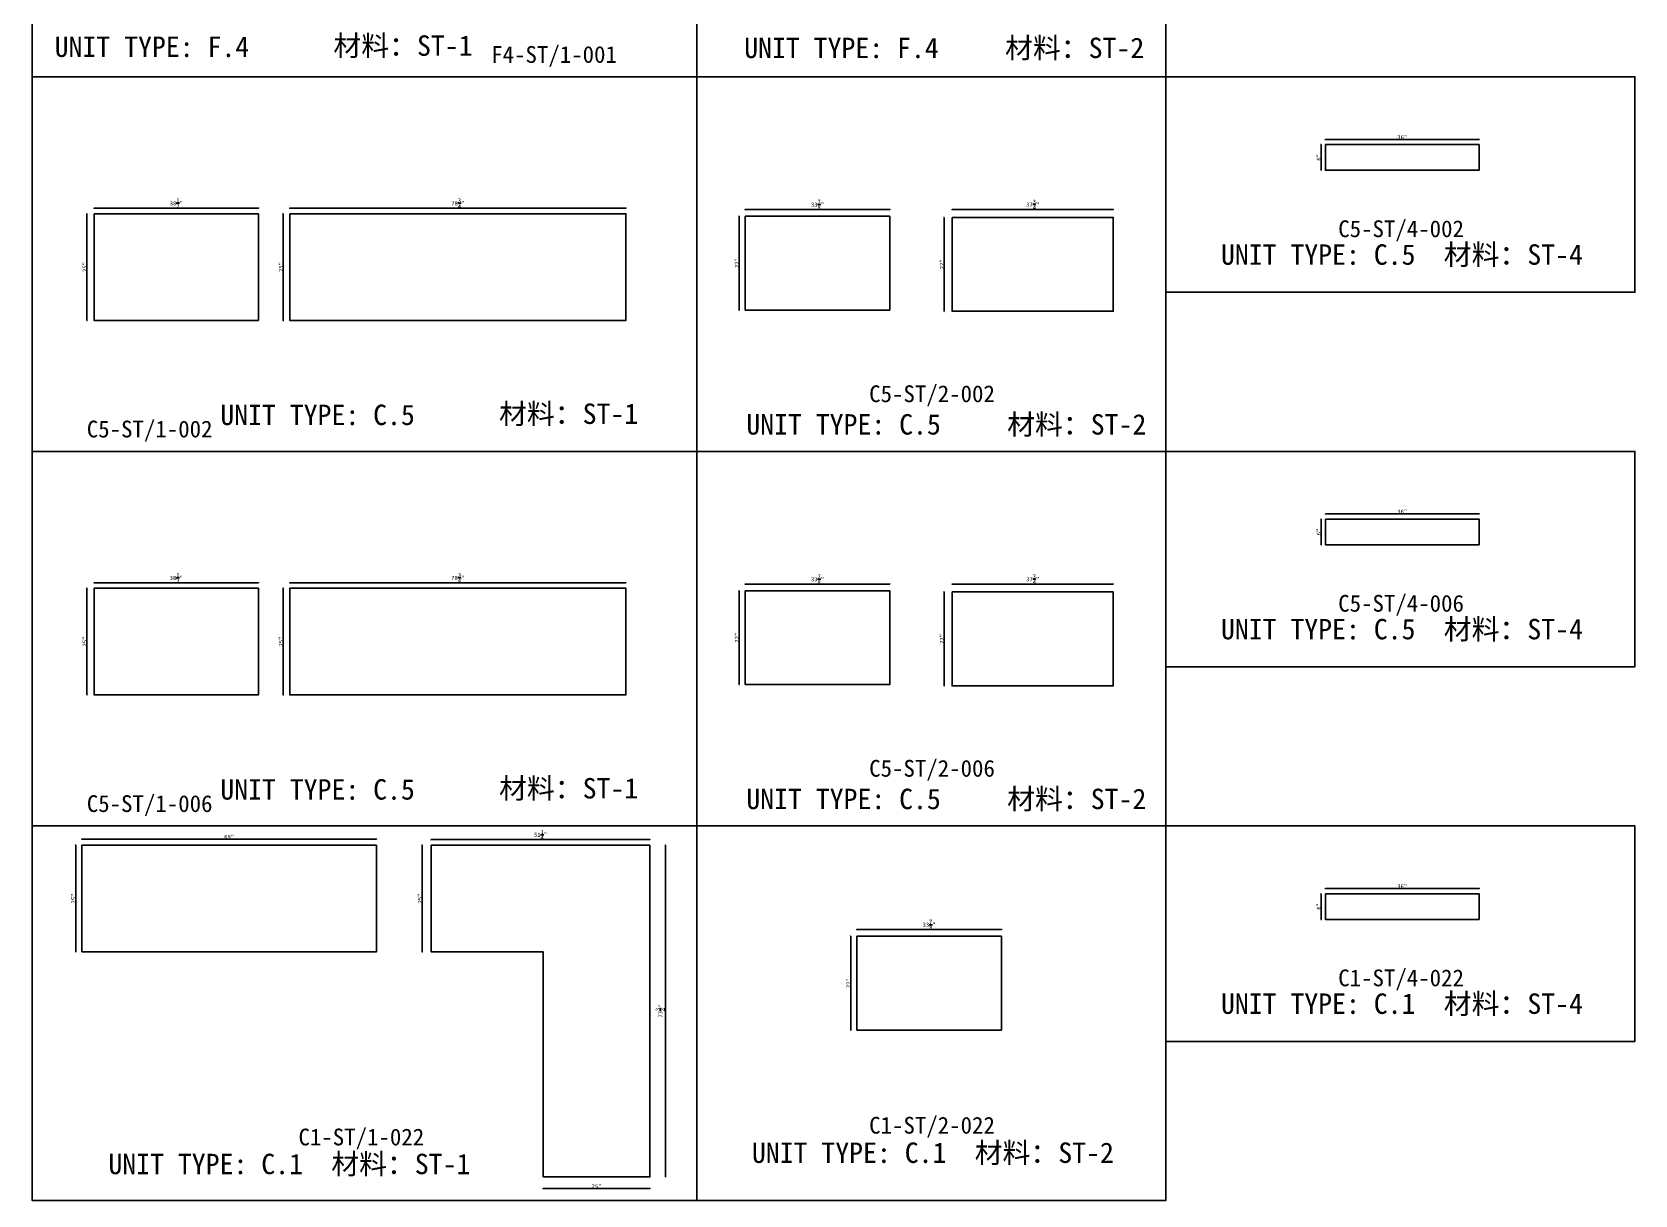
# Model space of a CAD drawing. Header units: millimetres. Extents: x -46966 to 138077, y -48408 to 2116.
# Drawn here: x 29598 to 39139, y -11649 to -4727 of the extents above; entities that cross this region are included whole.
import ezdxf
from ezdxf.enums import TextEntityAlignment as Align

# ---------------------------------------------------------------- set-up
doc = ezdxf.new("R2010")
doc.units = ezdxf.units.MM
doc.layers.add('PART_NUMBER', color=3, linetype='Continuous')
doc.styles.add('样式 1', font='')
doc.styles.get('样式 1').set_extended_font_data('NSimSun')
doc.dimstyles.new('副本 ISO-25', dxfattribs={"dimtxt": 25, "dimasz": 10, "dimexe": 1.5, "dimexo": 0.5, "dimtad": 1, "dimlfac": 0.03937, "dimlunit": 5, "dimtxsty": '样式 1', "dimblk": 'ARCHTICK', "dimcen": 2.5, "dimclrd": 256, "dimclrt": 1, "dimazin": 3, "dimtfac": 1, "dimtmove": 0, "dimatfit": 3, "dimfxlon": 1})

# ---------------------------------------------------------------- blocks, each defined once
blk = doc.blocks.new('_ArchTick')
at = {"color": 0, "linetype": 'ByBlock', "const_width": 0.15}
blk.add_lwpolyline([(-0.5, -0.5), (0.5, 0.5)], dxfattribs=at)
blk = doc.blocks.new('*D971')
at = {"color": 0, "lineweight": -2, "transparency": 16777216}
for p, q in [((29967.7, -5776.8), (29967.7, -5774.3)), ((30945.6, -5776.8), (30945.6, -5774.3))]:
    blk.add_line(p, q, dxfattribs=at)
at = {"lineweight": -2, "transparency": 16777216}
blk.add_line((29967.7, -5775.8), (30945.6, -5775.8), dxfattribs=at)
at = {"layer": 'Defpoints', "color": 0, "transparency": 16777216}
for p in [(29967.7, -5808.5), (30945.6, -5775.8), (30945.6, -5808.5)]:
    blk.add_point(p, dxfattribs=at)
at = {"lineweight": -2, "transparency": 16777216, "xscale": 10, "yscale": 10, "zscale": 10, "rotation": 180}
blk.add_blockref('_ArchTick', (29967.7, -5775.8), dxfattribs=at)
at = {"lineweight": -2, "transparency": 16777216, "xscale": 10, "yscale": 10, "zscale": 10}
blk.add_blockref('_ArchTick', (30945.6, -5775.8), dxfattribs=at)
at = {"color": 1, "transparency": 16777216, "insert": (30456.6, -5746.8), "char_height": 25, "attachment_point": 5, "style": '样式 1'}
blk.add_mtext('\\A1;38{\\H1x;\\S1/2;}"', dxfattribs=at)
blk = doc.blocks.new('*D972')
at = {"color": 0, "lineweight": -2, "transparency": 16777216}
for p, q in [((29925.7, -5808.5), (29923.2, -5808.5)), ((29925.7, -6443.5), (29923.2, -6443.5))]:
    blk.add_line(p, q, dxfattribs=at)
at = {"lineweight": -2, "transparency": 16777216}
blk.add_line((29924.7, -5808.5), (29924.7, -6443.5), dxfattribs=at)
at = {"layer": 'Defpoints', "color": 0, "transparency": 16777216}
for p in [(29967.7, -5808.5), (29924.7, -6443.5), (29967.7, -6443.5)]:
    blk.add_point(p, dxfattribs=at)
at = {"lineweight": -2, "transparency": 16777216, "xscale": 10, "yscale": 10, "zscale": 10}
for p, rotation in [((29924.7, -5808.5), 90), ((29924.7, -6443.5), 270)]:
    blk.add_blockref('_ArchTick', p, dxfattribs=dict(at, rotation=rotation))
at = {"color": 1, "transparency": 16777216, "insert": (29911.6, -6126), "char_height": 25, "attachment_point": 5, "rotation": 90, "style": '样式 1'}
blk.add_mtext('\\A1;25"', dxfattribs=at)
blk = doc.blocks.new('*D973')
at = {"color": 0, "lineweight": -2, "transparency": 16777216}
for p, q in [((31132.4, -5776.8), (31132.4, -5774.3)), ((33132.6, -5776.8), (33132.6, -5774.3))]:
    blk.add_line(p, q, dxfattribs=at)
at = {"lineweight": -2, "transparency": 16777216}
blk.add_line((31132.4, -5775.8), (33132.6, -5775.8), dxfattribs=at)
at = {"layer": 'Defpoints', "color": 0, "transparency": 16777216}
for p in [(31132.4, -5808.5), (33132.6, -5775.8), (33132.6, -5808.5)]:
    blk.add_point(p, dxfattribs=at)
at = {"lineweight": -2, "transparency": 16777216, "xscale": 10, "yscale": 10, "zscale": 10, "rotation": 180}
blk.add_blockref('_ArchTick', (31132.4, -5775.8), dxfattribs=at)
at = {"lineweight": -2, "transparency": 16777216, "xscale": 10, "yscale": 10, "zscale": 10}
blk.add_blockref('_ArchTick', (33132.6, -5775.8), dxfattribs=at)
at = {"color": 1, "transparency": 16777216, "insert": (32132.5, -5746.7), "char_height": 25, "attachment_point": 5, "style": '样式 1'}
blk.add_mtext('\\A1;78{\\H1x;\\S3/4;}"', dxfattribs=at)
blk = doc.blocks.new('*D974')
at = {"color": 0, "lineweight": -2, "transparency": 16777216}
for p, q in [((31094, -5808.5), (31091.5, -5808.5)), ((31094, -6443.5), (31091.5, -6443.5))]:
    blk.add_line(p, q, dxfattribs=at)
at = {"lineweight": -2, "transparency": 16777216}
blk.add_line((31093, -6443.5), (31093, -5808.5), dxfattribs=at)
at = {"layer": 'Defpoints', "color": 0, "transparency": 16777216}
for p in [(31093, -5808.5), (31132.4, -5808.5), (31132.4, -6443.5)]:
    blk.add_point(p, dxfattribs=at)
at = {"lineweight": -2, "transparency": 16777216, "xscale": 10, "yscale": 10, "zscale": 10}
for p, rotation in [((31093, -5808.5), 90), ((31093, -6443.5), 270)]:
    blk.add_blockref('_ArchTick', p, dxfattribs=dict(at, rotation=rotation))
at = {"color": 1, "transparency": 16777216, "insert": (31079.9, -6126), "char_height": 25, "attachment_point": 5, "rotation": 90, "style": '样式 1'}
blk.add_mtext('\\A1;25"', dxfattribs=at)
blk = doc.blocks.new('*D975')
at = {"color": 0, "lineweight": -2, "transparency": 16777216}
for p, q in [((33842.9, -5784.8), (33842.9, -5782.3)), ((34703.3, -5784.8), (34703.3, -5782.3))]:
    blk.add_line(p, q, dxfattribs=at)
at = {"lineweight": -2, "transparency": 16777216}
blk.add_line((33842.9, -5783.8), (34703.3, -5783.8), dxfattribs=at)
at = {"layer": 'Defpoints', "color": 0, "transparency": 16777216}
for p in [(34703.3, -5783.8), (33842.9, -5823.3), (34703.3, -5823.3)]:
    blk.add_point(p, dxfattribs=at)
at = {"lineweight": -2, "transparency": 16777216, "xscale": 10, "yscale": 10, "zscale": 10, "rotation": 180}
blk.add_blockref('_ArchTick', (33842.9, -5783.8), dxfattribs=at)
at = {"lineweight": -2, "transparency": 16777216, "xscale": 10, "yscale": 10, "zscale": 10}
blk.add_blockref('_ArchTick', (34703.3, -5783.8), dxfattribs=at)
at = {"color": 1, "transparency": 16777216, "insert": (34273.1, -5754.7), "char_height": 25, "attachment_point": 5, "style": '样式 1'}
blk.add_mtext('\\A1;33{\\H1x;\\S7/8;}"', dxfattribs=at)
blk = doc.blocks.new('*D976')
at = {"color": 0, "lineweight": -2, "transparency": 16777216}
for p, q in [((33807.3, -5823.3), (33804.8, -5823.3)), ((33807.3, -6382.1), (33804.8, -6382.1))]:
    blk.add_line(p, q, dxfattribs=at)
at = {"lineweight": -2, "transparency": 16777216}
blk.add_line((33806.3, -5823.3), (33806.3, -6382.1), dxfattribs=at)
at = {"layer": 'Defpoints', "color": 0, "transparency": 16777216}
for p in [(33842.9, -5823.3), (33806.3, -6382.1), (33842.9, -6382.1)]:
    blk.add_point(p, dxfattribs=at)
at = {"lineweight": -2, "transparency": 16777216, "xscale": 10, "yscale": 10, "zscale": 10}
for p, rotation in [((33806.3, -5823.3), 90), ((33806.3, -6382.1), 270)]:
    blk.add_blockref('_ArchTick', p, dxfattribs=dict(at, rotation=rotation))
at = {"color": 1, "transparency": 16777216, "insert": (33793.1, -6102.7), "char_height": 25, "attachment_point": 5, "rotation": 90, "style": '样式 1'}
blk.add_mtext('\\A1;22"', dxfattribs=at)
blk = doc.blocks.new('*D977')
at = {"color": 0, "lineweight": -2, "transparency": 16777216}
for p, q in [((35074.7, -5784.8), (35074.7, -5782.3)), ((36033.6, -5784.8), (36033.6, -5782.3))]:
    blk.add_line(p, q, dxfattribs=at)
at = {"lineweight": -2, "transparency": 16777216}
blk.add_line((35074.7, -5783.8), (36033.6, -5783.8), dxfattribs=at)
at = {"layer": 'Defpoints', "color": 0, "transparency": 16777216}
for p in [(36033.6, -5783.8), (35074.7, -5830.7), (36033.6, -5830.7)]:
    blk.add_point(p, dxfattribs=at)
at = {"lineweight": -2, "transparency": 16777216, "xscale": 10, "yscale": 10, "zscale": 10, "rotation": 180}
blk.add_blockref('_ArchTick', (35074.7, -5783.8), dxfattribs=at)
at = {"lineweight": -2, "transparency": 16777216, "xscale": 10, "yscale": 10, "zscale": 10}
blk.add_blockref('_ArchTick', (36033.6, -5783.8), dxfattribs=at)
at = {"color": 1, "transparency": 16777216, "insert": (35554.1, -5754.7), "char_height": 25, "attachment_point": 5, "style": '样式 1'}
blk.add_mtext('\\A1;37{\\H1x;\\S3/4;}"', dxfattribs=at)
blk = doc.blocks.new('*D978')
at = {"color": 0, "lineweight": -2, "transparency": 16777216}
for p, q in [((35027.6, -5830.7), (35025.1, -5830.7)), ((35027.6, -6389.5), (35025.1, -6389.5))]:
    blk.add_line(p, q, dxfattribs=at)
at = {"lineweight": -2, "transparency": 16777216}
blk.add_line((35026.6, -6389.5), (35026.6, -5830.7), dxfattribs=at)
at = {"layer": 'Defpoints', "color": 0, "transparency": 16777216}
for p in [(35026.6, -5830.7), (35074.7, -5830.7), (35074.7, -6389.5)]:
    blk.add_point(p, dxfattribs=at)
at = {"lineweight": -2, "transparency": 16777216, "xscale": 10, "yscale": 10, "zscale": 10}
for p, rotation in [((35026.6, -5830.7), 90), ((35026.6, -6389.5), 270)]:
    blk.add_blockref('_ArchTick', p, dxfattribs=dict(at, rotation=rotation))
at = {"color": 1, "transparency": 16777216, "insert": (35013.5, -6110.1), "char_height": 25, "attachment_point": 5, "rotation": 90, "style": '样式 1'}
blk.add_mtext('\\A1;22"', dxfattribs=at)
blk = doc.blocks.new('*D979')
at = {"color": 0, "lineweight": -2, "transparency": 16777216}
for p, q in [((37296.2, -5367.5), (37296.2, -5365)), ((38210.6, -5367.5), (38210.6, -5365))]:
    blk.add_line(p, q, dxfattribs=at)
at = {"lineweight": -2, "transparency": 16777216}
blk.add_line((37296.2, -5366.5), (38210.6, -5366.5), dxfattribs=at)
at = {"layer": 'Defpoints', "color": 0, "transparency": 16777216}
for p in [(37296.2, -5397.3), (38210.6, -5366.5), (38210.6, -5397.3)]:
    blk.add_point(p, dxfattribs=at)
at = {"lineweight": -2, "transparency": 16777216, "xscale": 10, "yscale": 10, "zscale": 10, "rotation": 180}
blk.add_blockref('_ArchTick', (37296.2, -5366.5), dxfattribs=at)
at = {"lineweight": -2, "transparency": 16777216, "xscale": 10, "yscale": 10, "zscale": 10}
blk.add_blockref('_ArchTick', (38210.6, -5366.5), dxfattribs=at)
at = {"color": 1, "transparency": 16777216, "insert": (37753.4, -5353.4), "char_height": 25, "attachment_point": 5, "style": '样式 1'}
blk.add_mtext('\\A1;36"', dxfattribs=at)
blk = doc.blocks.new('*D980')
at = {"color": 0, "lineweight": -2, "transparency": 16777216}
for p, q in [((37271.3, -5397.3), (37268.8, -5397.3)), ((37271.3, -5549.7), (37268.8, -5549.7))]:
    blk.add_line(p, q, dxfattribs=at)
at = {"lineweight": -2, "transparency": 16777216}
blk.add_line((37270.3, -5549.7), (37270.3, -5397.3), dxfattribs=at)
at = {"layer": 'Defpoints', "color": 0, "transparency": 16777216}
for p in [(37270.3, -5397.3), (37296.2, -5397.3), (37296.2, -5549.7)]:
    blk.add_point(p, dxfattribs=at)
at = {"lineweight": -2, "transparency": 16777216, "xscale": 10, "yscale": 10, "zscale": 10}
for p, rotation in [((37270.3, -5397.3), 90), ((37270.3, -5549.7), 270)]:
    blk.add_blockref('_ArchTick', p, dxfattribs=dict(at, rotation=rotation))
at = {"color": 1, "transparency": 16777216, "insert": (37257.2, -5473.5), "char_height": 25, "attachment_point": 5, "rotation": 90, "style": '样式 1'}
blk.add_mtext('\\A1;6"', dxfattribs=at)
blk = doc.blocks.new('*D981')
at = {"color": 0, "lineweight": -2, "transparency": 16777216}
for p, q in [((29967.7, -8006.4), (29967.7, -8003.9)), ((30945.6, -8006.4), (30945.6, -8003.9))]:
    blk.add_line(p, q, dxfattribs=at)
at = {"lineweight": -2, "transparency": 16777216}
blk.add_line((29967.7, -8005.4), (30945.6, -8005.4), dxfattribs=at)
at = {"layer": 'Defpoints', "color": 0, "transparency": 16777216}
for p in [(30945.6, -8005.4), (29967.7, -8038), (30945.6, -8038)]:
    blk.add_point(p, dxfattribs=at)
at = {"lineweight": -2, "transparency": 16777216, "xscale": 10, "yscale": 10, "zscale": 10, "rotation": 180}
blk.add_blockref('_ArchTick', (29967.7, -8005.4), dxfattribs=at)
at = {"lineweight": -2, "transparency": 16777216, "xscale": 10, "yscale": 10, "zscale": 10}
blk.add_blockref('_ArchTick', (30945.6, -8005.4), dxfattribs=at)
at = {"color": 1, "transparency": 16777216, "insert": (30456.6, -7976.3), "char_height": 25, "attachment_point": 5, "style": '样式 1'}
blk.add_mtext('\\A1;38{\\H1x;\\S1/2;}"', dxfattribs=at)
blk = doc.blocks.new('*D982')
at = {"color": 0, "lineweight": -2, "transparency": 16777216}
for p, q in [((29925.7, -8038), (29923.2, -8038)), ((29925.7, -8673), (29923.2, -8673))]:
    blk.add_line(p, q, dxfattribs=at)
at = {"lineweight": -2, "transparency": 16777216}
blk.add_line((29924.7, -8038), (29924.7, -8673), dxfattribs=at)
at = {"layer": 'Defpoints', "color": 0, "transparency": 16777216}
for p in [(29967.7, -8038), (29924.7, -8673), (29967.7, -8673)]:
    blk.add_point(p, dxfattribs=at)
at = {"lineweight": -2, "transparency": 16777216, "xscale": 10, "yscale": 10, "zscale": 10}
for p, rotation in [((29924.7, -8038), 90), ((29924.7, -8673), 270)]:
    blk.add_blockref('_ArchTick', p, dxfattribs=dict(at, rotation=rotation))
at = {"color": 1, "transparency": 16777216, "insert": (29911.6, -8355.5), "char_height": 25, "attachment_point": 5, "rotation": 90, "style": '样式 1'}
blk.add_mtext('\\A1;25"', dxfattribs=at)
blk = doc.blocks.new('*D983')
at = {"color": 0, "lineweight": -2, "transparency": 16777216}
for p, q in [((31132.4, -8006.4), (31132.4, -8003.9)), ((33132.6, -8006.4), (33132.6, -8003.9))]:
    blk.add_line(p, q, dxfattribs=at)
at = {"lineweight": -2, "transparency": 16777216}
blk.add_line((31132.4, -8005.4), (33132.6, -8005.4), dxfattribs=at)
at = {"layer": 'Defpoints', "color": 0, "transparency": 16777216}
for p in [(33132.6, -8005.4), (31132.4, -8038), (33132.6, -8038)]:
    blk.add_point(p, dxfattribs=at)
at = {"lineweight": -2, "transparency": 16777216, "xscale": 10, "yscale": 10, "zscale": 10, "rotation": 180}
blk.add_blockref('_ArchTick', (31132.4, -8005.4), dxfattribs=at)
at = {"lineweight": -2, "transparency": 16777216, "xscale": 10, "yscale": 10, "zscale": 10}
blk.add_blockref('_ArchTick', (33132.6, -8005.4), dxfattribs=at)
at = {"color": 1, "transparency": 16777216, "insert": (32132.5, -7976.3), "char_height": 25, "attachment_point": 5, "style": '样式 1'}
blk.add_mtext('\\A1;78{\\H1x;\\S3/4;}"', dxfattribs=at)
blk = doc.blocks.new('*D984')
at = {"color": 0, "lineweight": -2, "transparency": 16777216}
for p, q in [((31094, -8038), (31091.5, -8038)), ((31094, -8673), (31091.5, -8673))]:
    blk.add_line(p, q, dxfattribs=at)
at = {"lineweight": -2, "transparency": 16777216}
blk.add_line((31093, -8673), (31093, -8038), dxfattribs=at)
at = {"layer": 'Defpoints', "color": 0, "transparency": 16777216}
for p in [(31093, -8038), (31132.4, -8038), (31132.4, -8673)]:
    blk.add_point(p, dxfattribs=at)
at = {"lineweight": -2, "transparency": 16777216, "xscale": 10, "yscale": 10, "zscale": 10}
for p, rotation in [((31093, -8038), 90), ((31093, -8673), 270)]:
    blk.add_blockref('_ArchTick', p, dxfattribs=dict(at, rotation=rotation))
at = {"color": 1, "transparency": 16777216, "insert": (31079.9, -8355.5), "char_height": 25, "attachment_point": 5, "rotation": 90, "style": '样式 1'}
blk.add_mtext('\\A1;25"', dxfattribs=at)
blk = doc.blocks.new('*D985')
at = {"color": 0, "lineweight": -2, "transparency": 16777216}
for p, q in [((33842.9, -8014.4), (33842.9, -8011.9)), ((34703.3, -8014.4), (34703.3, -8011.9))]:
    blk.add_line(p, q, dxfattribs=at)
at = {"lineweight": -2, "transparency": 16777216}
blk.add_line((33842.9, -8013.4), (34703.3, -8013.4), dxfattribs=at)
at = {"layer": 'Defpoints', "color": 0, "transparency": 16777216}
for p in [(34703.3, -8013.4), (33842.9, -8052.8), (34703.3, -8052.8)]:
    blk.add_point(p, dxfattribs=at)
at = {"lineweight": -2, "transparency": 16777216, "xscale": 10, "yscale": 10, "zscale": 10, "rotation": 180}
blk.add_blockref('_ArchTick', (33842.9, -8013.4), dxfattribs=at)
at = {"lineweight": -2, "transparency": 16777216, "xscale": 10, "yscale": 10, "zscale": 10}
blk.add_blockref('_ArchTick', (34703.3, -8013.4), dxfattribs=at)
at = {"color": 1, "transparency": 16777216, "insert": (34273.1, -7984.3), "char_height": 25, "attachment_point": 5, "style": '样式 1'}
blk.add_mtext('\\A1;33{\\H1x;\\S7/8;}"', dxfattribs=at)
blk = doc.blocks.new('*D986')
at = {"color": 0, "lineweight": -2, "transparency": 16777216}
for p, q in [((33807.3, -8052.8), (33804.8, -8052.8)), ((33807.3, -8611.6), (33804.8, -8611.6))]:
    blk.add_line(p, q, dxfattribs=at)
at = {"lineweight": -2, "transparency": 16777216}
blk.add_line((33806.3, -8052.8), (33806.3, -8611.6), dxfattribs=at)
at = {"layer": 'Defpoints', "color": 0, "transparency": 16777216}
for p in [(33842.9, -8052.8), (33806.3, -8611.6), (33842.9, -8611.6)]:
    blk.add_point(p, dxfattribs=at)
at = {"lineweight": -2, "transparency": 16777216, "xscale": 10, "yscale": 10, "zscale": 10}
for p, rotation in [((33806.3, -8052.8), 90), ((33806.3, -8611.6), 270)]:
    blk.add_blockref('_ArchTick', p, dxfattribs=dict(at, rotation=rotation))
at = {"color": 1, "transparency": 16777216, "insert": (33793.1, -8332.2), "char_height": 25, "attachment_point": 5, "rotation": 90, "style": '样式 1'}
blk.add_mtext('\\A1;22"', dxfattribs=at)
blk = doc.blocks.new('*D987')
at = {"color": 0, "lineweight": -2, "transparency": 16777216}
for p, q in [((35074.7, -8014.4), (35074.7, -8011.9)), ((36033.6, -8014.4), (36033.6, -8011.9))]:
    blk.add_line(p, q, dxfattribs=at)
at = {"lineweight": -2, "transparency": 16777216}
blk.add_line((35074.7, -8013.4), (36033.6, -8013.4), dxfattribs=at)
at = {"layer": 'Defpoints', "color": 0, "transparency": 16777216}
for p in [(36033.6, -8013.4), (35074.7, -8060.3), (36033.6, -8060.3)]:
    blk.add_point(p, dxfattribs=at)
at = {"lineweight": -2, "transparency": 16777216, "xscale": 10, "yscale": 10, "zscale": 10, "rotation": 180}
blk.add_blockref('_ArchTick', (35074.7, -8013.4), dxfattribs=at)
at = {"lineweight": -2, "transparency": 16777216, "xscale": 10, "yscale": 10, "zscale": 10}
blk.add_blockref('_ArchTick', (36033.6, -8013.4), dxfattribs=at)
at = {"color": 1, "transparency": 16777216, "insert": (35554.1, -7984.3), "char_height": 25, "attachment_point": 5, "style": '样式 1'}
blk.add_mtext('\\A1;37{\\H1x;\\S3/4;}"', dxfattribs=at)
blk = doc.blocks.new('*D988')
at = {"color": 0, "lineweight": -2, "transparency": 16777216}
for p, q in [((35027.6, -8060.3), (35025.1, -8060.3)), ((35027.6, -8619.1), (35025.1, -8619.1))]:
    blk.add_line(p, q, dxfattribs=at)
at = {"lineweight": -2, "transparency": 16777216}
blk.add_line((35026.6, -8619.1), (35026.6, -8060.3), dxfattribs=at)
at = {"layer": 'Defpoints', "color": 0, "transparency": 16777216}
for p in [(35026.6, -8060.3), (35074.7, -8060.3), (35074.7, -8619.1)]:
    blk.add_point(p, dxfattribs=at)
at = {"lineweight": -2, "transparency": 16777216, "xscale": 10, "yscale": 10, "zscale": 10}
for p, rotation in [((35026.6, -8060.3), 90), ((35026.6, -8619.1), 270)]:
    blk.add_blockref('_ArchTick', p, dxfattribs=dict(at, rotation=rotation))
at = {"color": 1, "transparency": 16777216, "insert": (35013.5, -8339.7), "char_height": 25, "attachment_point": 5, "rotation": 90, "style": '样式 1'}
blk.add_mtext('\\A1;22"', dxfattribs=at)
blk = doc.blocks.new('*D989')
at = {"color": 0, "lineweight": -2, "transparency": 16777216}
for p, q in [((37296.2, -7597), (37296.2, -7594.5)), ((38210.6, -7597), (38210.6, -7594.5))]:
    blk.add_line(p, q, dxfattribs=at)
at = {"lineweight": -2, "transparency": 16777216}
blk.add_line((37296.2, -7596), (38210.6, -7596), dxfattribs=at)
at = {"layer": 'Defpoints', "color": 0, "transparency": 16777216}
for p in [(37296.2, -7626.9), (38210.6, -7596), (38210.6, -7626.9)]:
    blk.add_point(p, dxfattribs=at)
at = {"lineweight": -2, "transparency": 16777216, "xscale": 10, "yscale": 10, "zscale": 10, "rotation": 180}
blk.add_blockref('_ArchTick', (37296.2, -7596), dxfattribs=at)
at = {"lineweight": -2, "transparency": 16777216, "xscale": 10, "yscale": 10, "zscale": 10}
blk.add_blockref('_ArchTick', (38210.6, -7596), dxfattribs=at)
at = {"color": 1, "transparency": 16777216, "insert": (37753.4, -7582.9), "char_height": 25, "attachment_point": 5, "style": '样式 1'}
blk.add_mtext('\\A1;36"', dxfattribs=at)
blk = doc.blocks.new('*D990')
at = {"color": 0, "lineweight": -2, "transparency": 16777216}
for p, q in [((37271.3, -7626.9), (37268.8, -7626.9)), ((37271.3, -7779.3), (37268.8, -7779.3))]:
    blk.add_line(p, q, dxfattribs=at)
at = {"lineweight": -2, "transparency": 16777216}
blk.add_line((37270.3, -7779.3), (37270.3, -7626.9), dxfattribs=at)
at = {"layer": 'Defpoints', "color": 0, "transparency": 16777216}
for p in [(37270.3, -7626.9), (37296.2, -7626.9), (37296.2, -7779.3)]:
    blk.add_point(p, dxfattribs=at)
at = {"lineweight": -2, "transparency": 16777216, "xscale": 10, "yscale": 10, "zscale": 10}
for p, rotation in [((37270.3, -7626.9), 90), ((37270.3, -7779.3), 270)]:
    blk.add_blockref('_ArchTick', p, dxfattribs=dict(at, rotation=rotation))
at = {"color": 1, "transparency": 16777216, "insert": (37257.2, -7703.1), "char_height": 25, "attachment_point": 5, "rotation": 90, "style": '样式 1'}
blk.add_mtext('\\A1;6"', dxfattribs=at)
blk = doc.blocks.new('*D995')
at = {"color": 0, "lineweight": -2, "transparency": 16777216}
for p, q in [((29858.9, -9567.6), (29856.4, -9567.6)), ((29858.9, -10202.6), (29856.4, -10202.6))]:
    blk.add_line(p, q, dxfattribs=at)
at = {"lineweight": -2, "transparency": 16777216}
blk.add_line((29857.9, -10202.6), (29857.9, -9567.6), dxfattribs=at)
at = {"layer": 'Defpoints', "color": 0, "transparency": 16777216}
for p in [(29857.9, -9567.6), (29894.9, -9567.6), (29894.9, -10202.6)]:
    blk.add_point(p, dxfattribs=at)
at = {"lineweight": -2, "transparency": 16777216, "xscale": 10, "yscale": 10, "zscale": 10}
for p, rotation in [((29857.9, -9567.6), 90), ((29857.9, -10202.6), 270)]:
    blk.add_blockref('_ArchTick', p, dxfattribs=dict(at, rotation=rotation))
at = {"color": 1, "transparency": 16777216, "insert": (29844.8, -9885.1), "char_height": 25, "attachment_point": 5, "rotation": 90, "style": '样式 1'}
blk.add_mtext('\\A1;25"', dxfattribs=at)
blk = doc.blocks.new('*D996')
at = {"color": 0, "lineweight": -2, "transparency": 16777216}
for p, q in [((29894.9, -9532.3), (29894.9, -9529.8)), ((31647.5, -9532.3), (31647.5, -9529.8))]:
    blk.add_line(p, q, dxfattribs=at)
at = {"lineweight": -2, "transparency": 16777216}
blk.add_line((29894.9, -9531.3), (31647.5, -9531.3), dxfattribs=at)
at = {"layer": 'Defpoints', "color": 0, "transparency": 16777216}
for p in [(31647.5, -9531.3), (29894.9, -9567.6), (31647.5, -9567.6)]:
    blk.add_point(p, dxfattribs=at)
at = {"lineweight": -2, "transparency": 16777216, "xscale": 10, "yscale": 10, "zscale": 10, "rotation": 180}
blk.add_blockref('_ArchTick', (29894.9, -9531.3), dxfattribs=at)
at = {"lineweight": -2, "transparency": 16777216, "xscale": 10, "yscale": 10, "zscale": 10}
blk.add_blockref('_ArchTick', (31647.5, -9531.3), dxfattribs=at)
at = {"color": 1, "transparency": 16777216, "insert": (30771.2, -9518.2), "char_height": 25, "attachment_point": 5, "style": '样式 1'}
blk.add_mtext('\\A1;69"', dxfattribs=at)
blk = doc.blocks.new('*D997')
at = {"color": 0, "lineweight": -2, "transparency": 16777216}
for p, q in [((31973.7, -9535.5), (31973.7, -9533)), ((33275.5, -9535.5), (33275.5, -9533))]:
    blk.add_line(p, q, dxfattribs=at)
at = {"lineweight": -2, "transparency": 16777216}
blk.add_line((31973.7, -9534.5), (33275.5, -9534.5), dxfattribs=at)
at = {"layer": 'Defpoints', "color": 0, "transparency": 16777216}
for p in [(33275.5, -9534.5), (31973.7, -9567.6), (33275.5, -9567.6)]:
    blk.add_point(p, dxfattribs=at)
at = {"lineweight": -2, "transparency": 16777216, "xscale": 10, "yscale": 10, "zscale": 10, "rotation": 180}
blk.add_blockref('_ArchTick', (31973.7, -9534.5), dxfattribs=at)
at = {"lineweight": -2, "transparency": 16777216, "xscale": 10, "yscale": 10, "zscale": 10}
blk.add_blockref('_ArchTick', (33275.5, -9534.5), dxfattribs=at)
at = {"color": 1, "transparency": 16777216, "insert": (32624.6, -9505.5), "char_height": 25, "attachment_point": 5, "style": '样式 1'}
blk.add_mtext('\\A1;51{\\H1x;\\S1/4;}"', dxfattribs=at)
blk = doc.blocks.new('*D998')
at = {"color": 0, "lineweight": -2, "transparency": 16777216}
for p, q in [((31921.3, -9567.6), (31918.8, -9567.6)), ((31921.3, -10202.6), (31918.8, -10202.6))]:
    blk.add_line(p, q, dxfattribs=at)
at = {"lineweight": -2, "transparency": 16777216}
blk.add_line((31920.3, -10202.6), (31920.3, -9567.6), dxfattribs=at)
at = {"layer": 'Defpoints', "color": 0, "transparency": 16777216}
for p in [(31920.3, -9567.6), (31973.7, -9567.6), (31973.7, -10202.6)]:
    blk.add_point(p, dxfattribs=at)
at = {"lineweight": -2, "transparency": 16777216, "xscale": 10, "yscale": 10, "zscale": 10}
for p, rotation in [((31920.3, -9567.6), 90), ((31920.3, -10202.6), 270)]:
    blk.add_blockref('_ArchTick', p, dxfattribs=dict(at, rotation=rotation))
at = {"color": 1, "transparency": 16777216, "insert": (31907.2, -9885.1), "char_height": 25, "attachment_point": 5, "rotation": 90, "style": '样式 1'}
blk.add_mtext('\\A1;25"', dxfattribs=at)
blk = doc.blocks.new('*D991')
at = {"color": 0, "lineweight": -2, "transparency": 16777216}
for p, q in [((32640.5, -11609.9), (32640.5, -11612.4)), ((33275.5, -11609.9), (33275.5, -11612.4))]:
    blk.add_line(p, q, dxfattribs=at)
at = {"lineweight": -2, "transparency": 16777216}
blk.add_line((33275.5, -11610.9), (32640.5, -11610.9), dxfattribs=at)
at = {"layer": 'Defpoints', "color": 0, "transparency": 16777216}
for p in [(32640.5, -11542.5), (33275.5, -11542.5), (32640.5, -11610.9)]:
    blk.add_point(p, dxfattribs=at)
at = {"lineweight": -2, "transparency": 16777216, "xscale": 10, "yscale": 10, "zscale": 10, "rotation": 180}
blk.add_blockref('_ArchTick', (32640.5, -11610.9), dxfattribs=at)
at = {"lineweight": -2, "transparency": 16777216, "xscale": 10, "yscale": 10, "zscale": 10}
blk.add_blockref('_ArchTick', (33275.5, -11610.9), dxfattribs=at)
at = {"color": 1, "transparency": 16777216, "insert": (32958, -11597.8), "char_height": 25, "attachment_point": 5, "style": '样式 1'}
blk.add_mtext('\\A1;25"', dxfattribs=at)
blk = doc.blocks.new('*D992')
at = {"color": 0, "lineweight": -2, "transparency": 16777216}
for p, q in [((33367.7, -9567.6), (33370.2, -9567.6)), ((33367.7, -11542.5), (33370.2, -11542.5))]:
    blk.add_line(p, q, dxfattribs=at)
at = {"lineweight": -2, "transparency": 16777216}
blk.add_line((33368.7, -11542.5), (33368.7, -9567.6), dxfattribs=at)
at = {"layer": 'Defpoints', "color": 0, "transparency": 16777216}
for p in [(33275.5, -9567.6), (33368.7, -9567.6), (33275.5, -11542.5)]:
    blk.add_point(p, dxfattribs=at)
at = {"lineweight": -2, "transparency": 16777216, "xscale": 10, "yscale": 10, "zscale": 10}
for p, rotation in [((33368.7, -9567.6), 90), ((33368.7, -11542.5), 270)]:
    blk.add_blockref('_ArchTick', p, dxfattribs=dict(at, rotation=rotation))
at = {"color": 1, "transparency": 16777216, "insert": (33339.6, -10555.1), "char_height": 25, "attachment_point": 5, "rotation": 90, "style": '样式 1'}
blk.add_mtext('\\A1;77{\\H1x;\\S3/4;}"', dxfattribs=at)
blk = doc.blocks.new('*D993')
at = {"color": 0, "lineweight": -2, "transparency": 16777216}
for p, q in [((34507.4, -10070.8), (34507.4, -10068.3)), ((35367.8, -10070.8), (35367.8, -10068.3))]:
    blk.add_line(p, q, dxfattribs=at)
at = {"lineweight": -2, "transparency": 16777216}
blk.add_line((34507.4, -10069.8), (35367.8, -10069.8), dxfattribs=at)
at = {"layer": 'Defpoints', "color": 0, "transparency": 16777216}
for p in [(34507.4, -10109.2), (35367.8, -10069.8), (35367.8, -10109.2)]:
    blk.add_point(p, dxfattribs=at)
at = {"lineweight": -2, "transparency": 16777216, "xscale": 10, "yscale": 10, "zscale": 10, "rotation": 180}
blk.add_blockref('_ArchTick', (34507.4, -10069.8), dxfattribs=at)
at = {"lineweight": -2, "transparency": 16777216, "xscale": 10, "yscale": 10, "zscale": 10}
blk.add_blockref('_ArchTick', (35367.8, -10069.8), dxfattribs=at)
at = {"color": 1, "transparency": 16777216, "insert": (34937.6, -10040.7), "char_height": 25, "attachment_point": 5, "style": '样式 1'}
blk.add_mtext('\\A1;33{\\H1x;\\S7/8;}"', dxfattribs=at)
blk = doc.blocks.new('*D994')
at = {"color": 0, "lineweight": -2, "transparency": 16777216}
for p, q in [((34471.7, -10109.2), (34469.2, -10109.2)), ((34471.7, -10668), (34469.2, -10668))]:
    blk.add_line(p, q, dxfattribs=at)
at = {"lineweight": -2, "transparency": 16777216}
blk.add_line((34470.7, -10109.2), (34470.7, -10668), dxfattribs=at)
at = {"layer": 'Defpoints', "color": 0, "transparency": 16777216}
for p in [(34507.4, -10109.2), (34470.7, -10668), (34507.4, -10668)]:
    blk.add_point(p, dxfattribs=at)
at = {"lineweight": -2, "transparency": 16777216, "xscale": 10, "yscale": 10, "zscale": 10}
for p, rotation in [((34470.7, -10109.2), 90), ((34470.7, -10668), 270)]:
    blk.add_blockref('_ArchTick', p, dxfattribs=dict(at, rotation=rotation))
at = {"color": 1, "transparency": 16777216, "insert": (34457.6, -10388.6), "char_height": 25, "attachment_point": 5, "rotation": 90, "style": '样式 1'}
blk.add_mtext('\\A1;22"', dxfattribs=at)
blk = doc.blocks.new('*D999')
at = {"color": 0, "lineweight": -2, "transparency": 16777216}
for p, q in [((37296.2, -9826.6), (37296.2, -9824.1)), ((38210.6, -9826.6), (38210.6, -9824.1))]:
    blk.add_line(p, q, dxfattribs=at)
at = {"lineweight": -2, "transparency": 16777216}
blk.add_line((37296.2, -9825.6), (38210.6, -9825.6), dxfattribs=at)
at = {"layer": 'Defpoints', "color": 0, "transparency": 16777216}
for p in [(38210.6, -9825.6), (37296.2, -9856.4), (38210.6, -9856.4)]:
    blk.add_point(p, dxfattribs=at)
at = {"lineweight": -2, "transparency": 16777216, "xscale": 10, "yscale": 10, "zscale": 10, "rotation": 180}
blk.add_blockref('_ArchTick', (37296.2, -9825.6), dxfattribs=at)
at = {"lineweight": -2, "transparency": 16777216, "xscale": 10, "yscale": 10, "zscale": 10}
blk.add_blockref('_ArchTick', (38210.6, -9825.6), dxfattribs=at)
at = {"color": 1, "transparency": 16777216, "insert": (37753.4, -9812.5), "char_height": 25, "attachment_point": 5, "style": '样式 1'}
blk.add_mtext('\\A1;36"', dxfattribs=at)
blk = doc.blocks.new('*D1000')
at = {"color": 0, "lineweight": -2, "transparency": 16777216}
for p, q in [((37271.3, -9856.4), (37268.8, -9856.4)), ((37271.3, -10008.8), (37268.8, -10008.8))]:
    blk.add_line(p, q, dxfattribs=at)
at = {"lineweight": -2, "transparency": 16777216}
blk.add_line((37270.3, -10008.8), (37270.3, -9856.4), dxfattribs=at)
at = {"layer": 'Defpoints', "color": 0, "transparency": 16777216}
for p in [(37270.3, -9856.4), (37296.2, -9856.4), (37296.2, -10008.8)]:
    blk.add_point(p, dxfattribs=at)
at = {"lineweight": -2, "transparency": 16777216, "xscale": 10, "yscale": 10, "zscale": 10}
for p, rotation in [((37270.3, -9856.4), 90), ((37270.3, -10008.8), 270)]:
    blk.add_blockref('_ArchTick', p, dxfattribs=dict(at, rotation=rotation))
at = {"color": 1, "transparency": 16777216, "insert": (37257.2, -9932.6), "char_height": 25, "attachment_point": 5, "rotation": 90, "style": '样式 1'}
blk.add_mtext('\\A1;6"', dxfattribs=at)

msp = doc.modelspace()

# ---------------------------------------------------------------- linework, layer by layer
at = {"color": 1}
for points in [[(29598.099, -2473.161), (33554.981, -2473.161), (33554.981, -4993.579), (29598.099, -4993.579)], [(33554.981, -4993.579), (36346.855, -4993.579), (36346.855, -2473.161), (33554.981, -2473.161)], [(29598.099, -4993.579), (33554.981, -4993.579), (33554.981, -7223.146), (29598.099, -7223.146)], [(33554.981, -7223.146), (36346.855, -7223.146), (36346.855, -4993.579), (33554.981, -4993.579)], [(36346.855, -4993.579), (39138.729, -4993.579), (39138.729, -6275.977), (36346.855, -6275.977)], [(29598.099, -7223.146), (33554.981, -7223.146), (33554.981, -9452.714), (29598.099, -9452.714)], [(33554.981, -9452.714), (36346.855, -9452.714), (36346.855, -7223.146), (33554.981, -7223.146)], [(36346.855, -7223.146), (39138.729, -7223.146), (39138.729, -8505.544), (36346.855, -8505.544)], [(29598.099, -9452.714), (33554.981, -9452.714), (33554.981, -11682.281), (29598.099, -11682.281)], [(33554.981, -11682.281), (36346.855, -11682.281), (36346.855, -9452.714), (33554.981, -9452.714)], [(36346.855, -9452.714), (39138.729, -9452.714), (39138.729, -10735.111), (36346.855, -10735.111)]]:
    msp.add_lwpolyline(points, close=True, dxfattribs=at)
for points in [[(37296.174, -5397.316), (38210.574, -5397.316), (38210.574, -5549.716), (37296.174, -5549.716)], [(29967.698, -5808.466), (30945.598, -5808.466), (30945.598, -6443.466), (29967.698, -6443.466)], [(31132.353, -5808.466), (33132.603, -5808.466), (33132.603, -6443.466), (31132.353, -6443.466)], [(33842.918, -5823.256), (34703.343, -5823.256), (34703.343, -6382.056), (33842.918, -6382.056)], [(35074.706, -5830.686), (36033.556, -5830.686), (36033.556, -6389.486), (35074.706, -6389.486)], [(37296.174, -7626.883), (38210.574, -7626.883), (38210.574, -7779.283), (37296.174, -7779.283)], [(29967.698, -8038.033), (30945.598, -8038.033), (30945.598, -8673.033), (29967.698, -8673.033)], [(31132.353, -8038.033), (33132.603, -8038.033), (33132.603, -8673.033), (31132.353, -8673.033)], [(33842.918, -8052.823), (34703.343, -8052.823), (34703.343, -8611.623), (33842.918, -8611.623)], [(35074.706, -8060.253), (36033.556, -8060.253), (36033.556, -8619.053), (35074.706, -8619.053)], [(29894.85, -10202.64), (31647.45, -10202.64), (31647.45, -9567.64), (29894.85, -9567.64)], [(33275.495, -9567.64), (31973.745, -9567.64), (31973.745, -10202.64), (32640.495, -10202.64), (32640.495, -11542.49), (33275.495, -11542.49)], [(37296.174, -9856.45), (38210.574, -9856.45), (38210.574, -10008.85), (37296.174, -10008.85)], [(34507.38, -10109.182), (35367.805, -10109.182), (35367.805, -10667.982), (34507.38, -10667.982)]]:
    msp.add_lwpolyline(points, close=True)

# ---------------------------------------------------------------- texts
at = {"style": '样式 1'}
for s, p in [('UNIT TYPE: F.4', (29732.557, -4875.445)), ('材料：ST-1', (31391.844, -4868.79)), ('UNIT TYPE: F.4', (33836.967, -4882.222)), ('材料：ST-2', (35389.692, -4882.222)), ('UNIT TYPE: C.5', (36674.483, -6112.473)), ('材料：ST-4', (38000.764, -6112.473)), ('UNIT TYPE: C.5', (30718.533, -7066.604)), ('材料：ST-1', (32377.82, -7059.949)), ('UNIT TYPE: C.5', (33849.308, -7123.278)), ('材料：ST-2', (35402.033, -7123.278)), ('材料：ST-4', (38000.764, -8342.04)), ('UNIT TYPE: C.5', (36674.483, -8342.04)), ('材料：ST-1', (32377.82, -9289.516)), ('UNIT TYPE: C.5', (30718.533, -9296.171)), ('UNIT TYPE: C.5', (33849.308, -9352.845)), ('材料：ST-2', (35402.033, -9352.845)), ('UNIT TYPE: C.1', (36674.483, -10571.607)), ('材料：ST-4', (38000.764, -10571.607)), ('UNIT TYPE: C.1', (33882.608, -11458.785)), ('材料：ST-2', (35208.889, -11458.785)), ('UNIT TYPE: C.1', (30052.523, -11525.739)), ('材料：ST-1', (31378.804, -11525.739))]:
    msp.add_text(s, height=121.5865, dxfattribs=at).set_placement(p)
at = {"layer": 'PART_NUMBER', "color": 3, "style": '样式 1'}
for s, p in [('F4-ST/1-001', (32705.186, -4860.748)), ('C5-ST/4-002', (37746.719, -5898.146)), ('C5-ST/2-002', (34954.844, -6880.315)), ('C5-ST/1-002', (30297.963, -7090.315)), ('C5-ST/4-006', (37746.719, -8127.713)), ('C5-ST/2-006', (34954.844, -9109.883)), ('C5-ST/1-006', (30297.963, -9319.883)), ('C1-ST/4-022', (37746.719, -10357.28)), ('C1-ST/1-022', (31557.963, -11304.45)), ('C1-ST/2-022', (34954.844, -11234.45))]:
    msp.add_text(s, height=100, dxfattribs=at).set_placement(p, align=Align.MIDDLE_CENTER)

# ---------------------------------------------------------------- dimensions: what is measured, and where the dimension line sits
for base, p1, p2, picture, middle in [((38210.574, -5366.48), (37296.174, -5397.316), (38210.574, -5397.316), '*D979', (37753.374, -5353.355)), ((30945.598, -5775.791), (29967.698, -5808.466), (30945.598, -5808.466), '*D971', (30456.648, -5746.768)), ((33132.603, -5775.791), (31132.353, -5808.466), (33132.603, -5808.466), '*D973', (32132.478, -5746.698)), ((34703.343, -5783.829), (33842.918, -5823.256), (34703.343, -5823.256), '*D975', (34273.131, -5754.736)), ((36033.556, -5783.829), (35074.706, -5830.686), (36033.556, -5830.686), '*D977', (35554.131, -5754.736)), ((38210.574, -7596.047), (37296.174, -7626.883), (38210.574, -7626.883), '*D989', (37753.374, -7582.922)), ((30945.598, -8005.359), (29967.698, -8038.033), (30945.598, -8038.033), '*D981', (30456.648, -7976.335)), ((33132.603, -8005.359), (31132.353, -8038.033), (33132.603, -8038.033), '*D983', (32132.478, -7976.265)), ((34703.343, -8013.396), (33842.918, -8052.823), (34703.343, -8052.823), '*D985', (34273.131, -7984.303)), ((36033.556, -8013.396), (35074.706, -8060.253), (36033.556, -8060.253), '*D987', (35554.131, -7984.303)), ((31647.45, -9531.31), (29894.85, -9567.64), (31647.45, -9567.64), '*D996', (30771.15, -9518.185)), ((33275.495, -9534.507), (31973.745, -9567.64), (33275.495, -9567.64), '*D997', (32624.62, -9505.484)), ((38210.574, -9825.614), (37296.174, -9856.45), (38210.574, -9856.45), '*D999', (37753.374, -9812.489)), ((35367.805, -10069.755), (34507.38, -10109.182), (35367.805, -10109.182), '*D993', (34937.592, -10040.662)), ((32640.495, -11610.906), (33275.495, -11542.49), (32640.495, -11542.49), '*D991', (32957.995, -11597.781))]:
    dim = msp.add_linear_dim(base=base, p1=p1, p2=p2, dimstyle='副本 ISO-25')
    dim.commit()
    dim.dimension.update_dxf_attribs({"geometry": picture, "text_midpoint": middle})
for base, p1, p2, picture, middle in [((37270.339, -5397.316), (37296.174, -5549.716), (37296.174, -5397.316), '*D980', (37257.214, -5473.516)), ((29924.744, -6443.466), (29967.698, -5808.466), (29967.698, -6443.466), '*D972', (29911.619, -6125.966)), ((31092.997, -5808.466), (31132.353, -6443.466), (31132.353, -5808.466), '*D974', (31079.872, -6125.966)), ((33806.272, -6382.056), (33842.918, -5823.256), (33842.918, -6382.056), '*D976', (33793.147, -6102.656)), ((35026.597, -5830.686), (35074.706, -6389.486), (35074.706, -5830.686), '*D978', (35013.472, -6110.086)), ((37270.339, -7626.883), (37296.174, -7779.283), (37296.174, -7626.883), '*D990', (37257.214, -7703.083)), ((29924.744, -8673.033), (29967.698, -8038.033), (29967.698, -8673.033), '*D982', (29911.619, -8355.533)), ((31092.997, -8038.033), (31132.353, -8673.033), (31132.353, -8038.033), '*D984', (31079.872, -8355.533)), ((33806.272, -8611.623), (33842.918, -8052.823), (33842.918, -8611.623), '*D986', (33793.147, -8332.223)), ((35026.597, -8060.253), (35074.706, -8619.053), (35074.706, -8060.253), '*D988', (35013.472, -8339.653)), ((29857.911, -9567.64), (29894.85, -10202.64), (29894.85, -9567.64), '*D995', (29844.786, -9885.14)), ((31920.3, -9567.64), (31973.745, -10202.64), (31973.745, -9567.64), '*D998', (31907.175, -9885.14)), ((33368.718, -9567.64), (33275.495, -11542.49), (33275.495, -9567.64), '*D992', (33339.624, -10555.065)), ((37270.339, -9856.45), (37296.174, -10008.85), (37296.174, -9856.45), '*D1000', (37257.214, -9932.65)), ((34470.733, -10667.982), (34507.38, -10109.182), (34507.38, -10667.982), '*D994', (34457.608, -10388.582))]:
    dim = msp.add_linear_dim(base=base, p1=p1, p2=p2, angle=90, dimstyle='副本 ISO-25')
    dim.commit()
    dim.dimension.update_dxf_attribs({"geometry": picture, "text_midpoint": middle})

doc.saveas('drawing.dxf')
